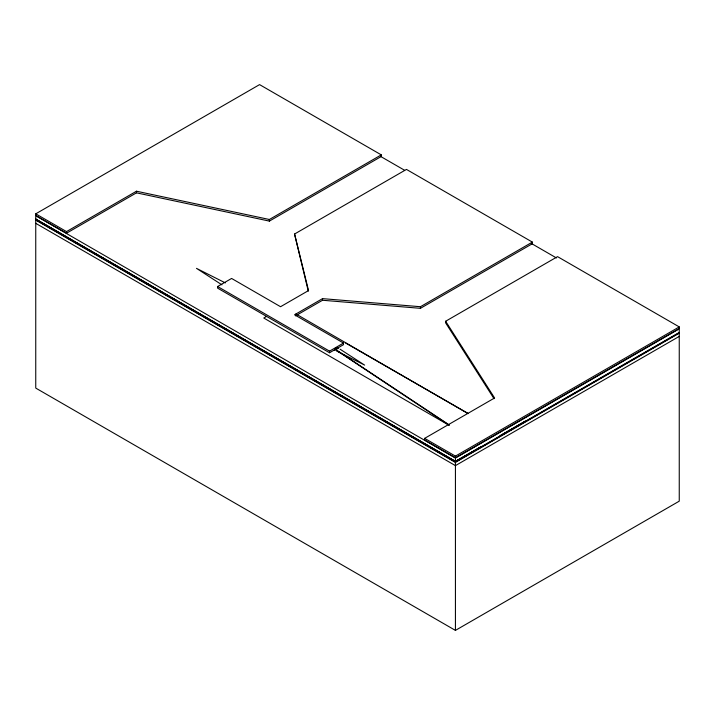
<?xml version="1.0" encoding="UTF-8"?>
<svg xmlns="http://www.w3.org/2000/svg" width="715" height="715" viewBox="0 0 715 715"><rect width="100%" height="100%" fill="white"/><g stroke="black" fill="none" stroke-linecap="round" stroke-linejoin="round"><path stroke-width="1.07" d="M35.75 213.83L259.572 84.611L381.283 154.878L381.283 156.487L269.367 221.105L136.476 192.835L66.522 233.215L35.75 215.447L35.75 213.83L66.522 231.597L136.476 191.218L269.367 219.487L381.283 154.878M308.272 291.112L294.553 234.028L406.46 169.41L532.362 242.099L532.362 243.717L420.447 308.326L322.528 300.255L295.51 315.851M532.362 242.099L420.447 306.717L322.528 298.638L294.553 314.788L343.513 343.057L343.513 344.675L329.526 352.754L217.61 288.136L217.61 286.518L231.597 278.448L280.557 306.717L308.54 290.558L294.553 234.028M266.57 316.405L263.772 318.023L448.332 424.889M217.61 286.518L329.526 351.137L343.513 343.057M336.863 347.705L334.772 348.911L449.002 424.773M335.415 349.671C330.214 352.772 342.932 345.461 336.363 349.117M445.633 321.25L557.548 256.64L679.25 326.907L679.25 328.516L455.428 457.743L424.647 439.975L424.647 438.358L494.592 397.978L445.633 321.25L445.633 322.867L493.994 398.657M424.647 438.358L455.428 456.125L679.25 326.907M455.428 458.065L679.25 328.846L679.25 332.475L455.428 461.702L35.75 219.407L35.75 215.769L455.428 458.065L455.428 461.702M480.605 446.92L455.428 461.461L35.75 219.165M500.187 435.614L525.373 421.081M455.428 462.042L679.25 332.815L679.25 501.17L455.428 630.389L35.75 388.093L35.75 219.746L455.428 462.042L455.428 630.389M679.25 333.172L455.428 462.399L35.75 220.104M679.25 336.399L455.428 465.626L35.75 223.33M225.368 282.908L196.482 268.348L221.945 284.847M336.568 350.967L364.632 365.106L340.081 349.206M345.568 342.994L468.405 413.601M380.452 156.335L404.627 170.286M531.299 243.422L556.44 257.945M35.75 219.005L455.428 461.3L480.605 447.161M295.956 313.965L467.95 413.556M337.006 350.716L449.378 425.345M525.373 421.323L500.187 435.855M455.428 456.125L455.428 457.743M420.447 306.717L420.447 308.326M329.526 351.137L329.526 352.754M322.528 298.638L322.528 300.255M269.367 219.487L269.367 221.105M136.476 191.218L136.476 192.835M66.522 231.597L66.522 233.215"/></g></svg>
